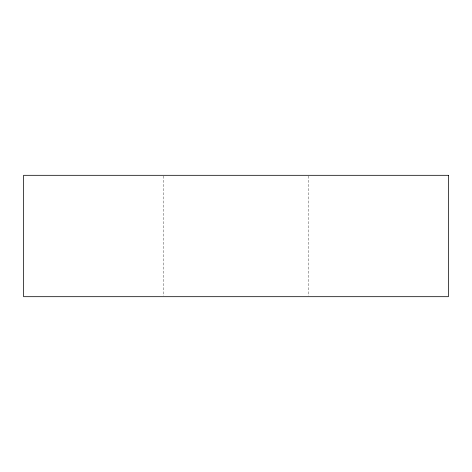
<?xml version="1.0" encoding="UTF-8"?>
<svg xmlns="http://www.w3.org/2000/svg" width="472" height="472" viewBox="0 0 472 472"><rect width="100%" height="100%" fill="white"/><g stroke="black" fill="none" stroke-linecap="round" stroke-linejoin="round"><path stroke-width="0.35" stroke-dasharray="2.36 1.77" d="M308.824 176.05L308.824 295.95M163.176 176.05L163.176 295.95"/><path stroke-width="0.71" d="M448.4 175.313L23.6 175.313L23.6 296.687L448.4 296.687L448.4 175.313"/></g></svg>
